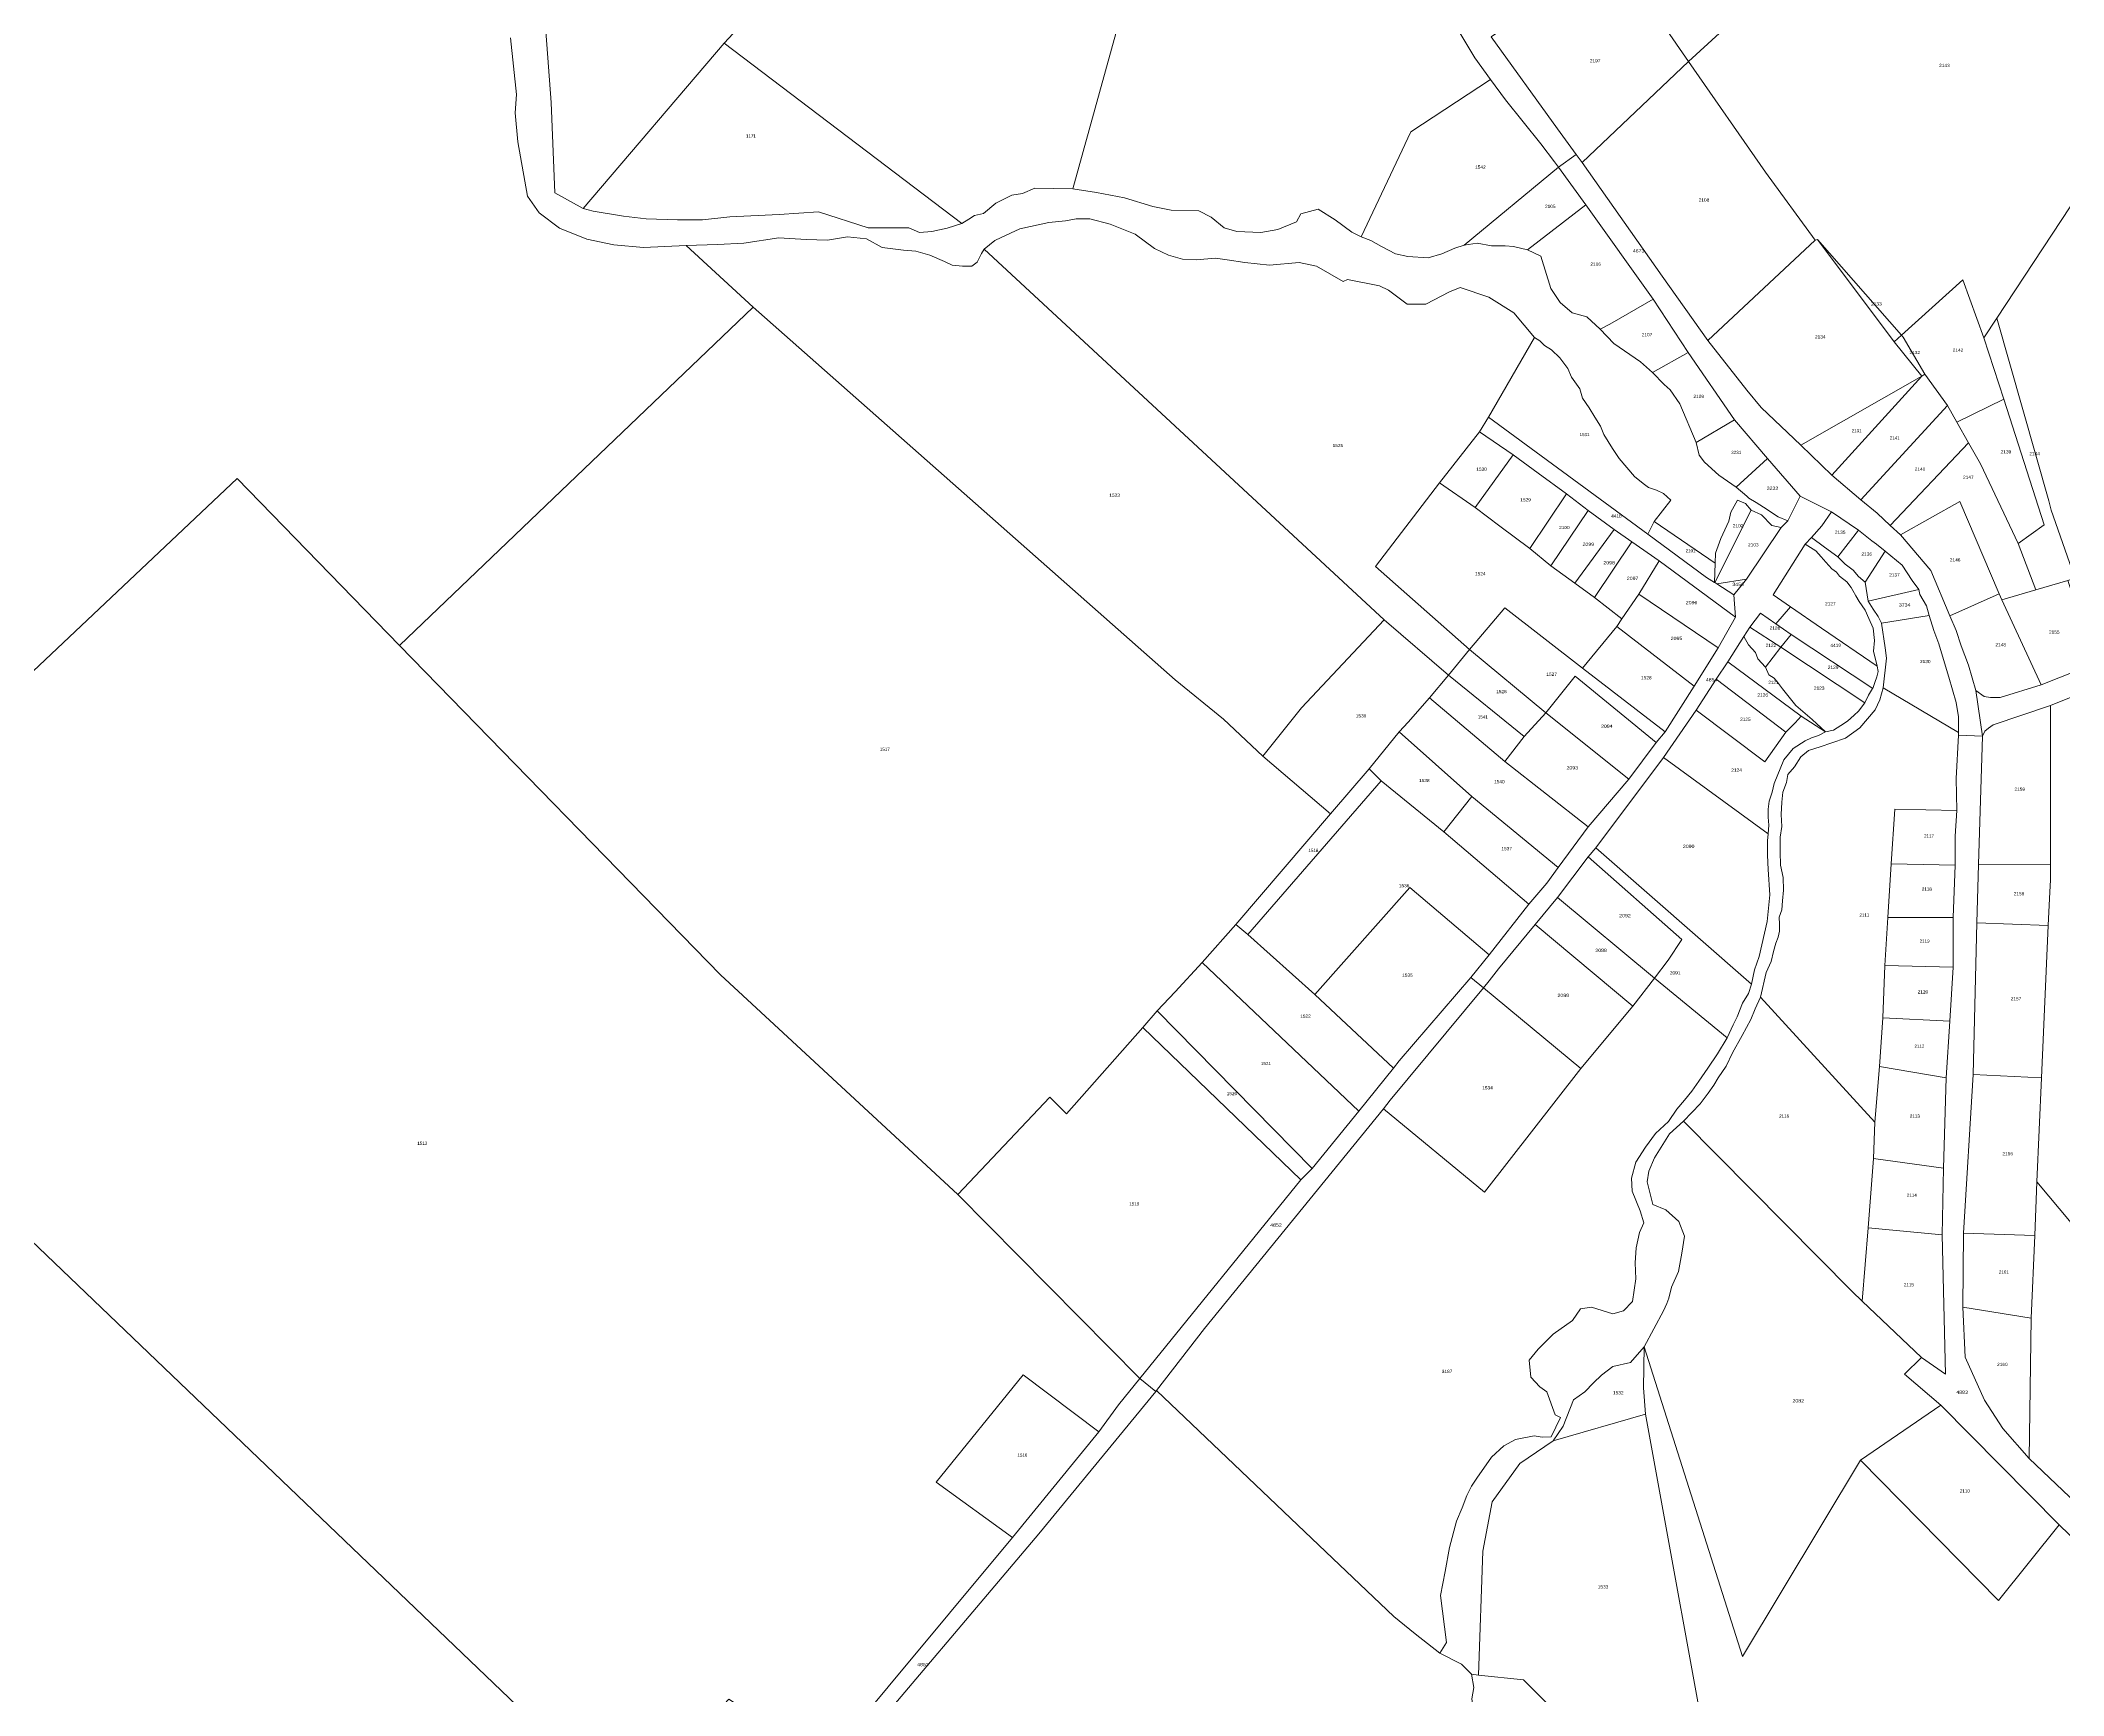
# Model space of a CAD drawing. Header units: metres. Extents: x 208626 to 229755, y 5040476 to 5064226.
# Drawn here: x 219358 to 220233, y 5054323 to 5055039 of the extents above; entities that cross this region are included whole.
import ezdxf

# ---------------------------------------------------------------- set-up
doc = ezdxf.new("R2010")
doc.units = ezdxf.units.M
doc.header["$LTSCALE"] = 0.56
doc.layers.add('6', color=7, linetype='Continuous', lineweight=13)
doc.layers.add('61', color=7, linetype='Continuous')

msp = doc.modelspace()

# ---------------------------------------------------------------- linework, layer by layer
at = {"layer": '6'}
for points in [[(219872.6367, 5055270.4928), (219897.0542, 5055294.3711), (219903.0722, 5055300.2562), (220057.9053, 5055453.2861), (220058.005, 5055453.179), (220060.0847, 5055451.4992), (220164.3171, 5055350.5382), (220290.2986, 5055231.1709), (220263.455, 5055206.2447), (220070.7139, 5055029.966), (220038.7291, 5055076.4217), (220007.0791, 5055119.7323), (219977.9278, 5055161.377), (219947.2326, 5055206.4182), (219896.6441, 5055171.2353), (219889.7806, 5055178.6475), (219920.7232, 5055205.5957), (219894.9333, 5055239.7177), (219890.8207, 5055246.2519)], [(219653.4819, 5055037.7944), (219680.3893, 5055066.7774), (219771.049, 5055164.4304), (219785.3729, 5055179.7774), (219795.1341, 5055190.2112), (219802.301, 5055197.3781), (219818.5276, 5055209.8445), (219829.1763, 5055195.6489), (219839.1051, 5055182.4131), (219864.3699, 5055198.1077), (219882.1535, 5055172.4071), (219803.5188, 5055115.3448), (219832.6459, 5055077.1557), (219804.3732, 5054974.8094), (219787.9643, 5054975.0405), (219782.6487, 5054972.7294), (219778.0265, 5054972.0361), (219770.9949, 5054968.6453), (219765.7775, 5054964.1783), (219761.8486, 5054963.2538), (219759.3064, 5054961.636), (219756.302, 5054959.7871)], [(220070.7139, 5055029.966), (220263.455, 5055206.2447), (220287.6336, 5055045.6915), (220204.172, 5054918.8352), (220198.5301, 5054910.2599), (220189.5021, 5054935.4039), (220162.9537, 5054911.391), (220126.625, 5054952.9095), (220125.5676, 5054952.557), (220104.058, 5054982.069)], [(219565.5426, 5055076.4091), (219616.1819, 5055117.6322), (219629.5636, 5055128.3375), (219635.6097, 5055121.0144), (219680.3893, 5055066.7774), (219653.4819, 5055037.7944), (219592.4681, 5054966.3308), (219580.2427, 5054973.1104), (219578.7133, 5055012.1083), (219576.4193, 5055043.0773)], [(219985.4238, 5055040.6073), (220038.7291, 5055076.4217), (220070.7139, 5055029.966), (220024.6764, 5054986.1829), (220022.1053, 5054989.7132), (220014.0703, 5055000.7457)], [(219592.4681, 5054966.3308), (219653.4819, 5055037.7944), (219756.302, 5054959.7871), (219750.0619, 5054957.7071), (219743.3597, 5054956.3205), (219738.0441, 5054955.8582), (219733.4219, 5054957.9382), (219715.8574, 5054957.9382), (219694.3428, 5054964.7939), (219677.2754, 5054963.7272), (219655.9411, 5054962.6605), (219644.2127, 5054961.4049), (219633.3504, 5054961.4049), (219619.7148, 5054961.8671), (219610.0081, 5054963.0227), (219596.8348, 5054965.1027)], [(220204.172, 5054918.8352), (220287.6336, 5055045.6915), (220291.6341, 5055025.6916), (220325.6365, 5054917.6924), (220333.637, 5054895.6926), (220335.233, 5054890.5503), (220264.0151, 5054865.904), (220279.3352, 5054823.9536), (220263.1767, 5054818.5585), (220236.5262, 5054810.2047), (220227.6392, 5054835.691), (220226.6392, 5054839.691)], [(220024.6764, 5054986.1829), (220070.7139, 5055029.966), (220104.058, 5054982.069), (220125.5676, 5054952.557), (220079.1571, 5054909.1847), (220059.3592, 5054936.9918)], [(219929.1736, 5054954.0093), (219950.5981, 5054999.4145), (219985.1268, 5055022.1585), (219991.5462, 5055013.3462), (220006.9061, 5054994.244), (220012.8247, 5054986.532), (220014.4914, 5054984.2213), (219973.7488, 5054950.4754), (219969.6336, 5054949.1037), (219964.0819, 5054946.7005), (219958.0626, 5054944.996), (219949.2804, 5054945.4582), (219943.9648, 5054946.6138), (219937.9559, 5054949.8493), (219933.3337, 5054952.3916)], [(219973.7488, 5054950.4754), (220014.4914, 5054984.2213), (220026.3164, 5054967.8269), (220001.0494, 5054948.4627), (219995.0107, 5054949.7895), (219991.3983, 5054950.093), (219985.5649, 5054950.0804), (219979.3249, 5054951.236)], [(220001.0494, 5054948.4627), (220026.3164, 5054967.8269), (220055.5132, 5054927.1032), (220036.6359, 5054916.2571), (220032.4806, 5054914.027), (220026.7029, 5054919.3426), (220020.4628, 5054921.1915), (220015.1473, 5054925.5826), (220011.2184, 5054931.5915), (220006.8896, 5054945.5931)], [(219766.0087, 5054948.6938), (219770.6309, 5054952.3916), (219773.4042, 5054953.7782), (219781.4932, 5054957.476), (219793.9732, 5054960.2494), (219801.2126, 5054961.0104), (219805.7599, 5054961.8671), (219811.7688, 5054961.8671), (219820.5511, 5054959.556), (219831.4133, 5054955.1649), (219839.7333, 5054948.9249), (219845.7423, 5054946.1515), (219851.7512, 5054944.3026), (219857.7357, 5054944.0195), (219866.0801, 5054944.7649), (219871.1646, 5054944.0715), (219878.7913, 5054942.916), (219889.4224, 5054941.7604), (219902.3647, 5054942.916), (219909.7602, 5054941.2982), (219921.3105, 5054934.637), (219923.1647, 5054935.5204), (219937.0314, 5054932.7471), (219940.9603, 5054930.8982), (219949.0493, 5054924.8892), (219957.1382, 5054924.8892), (219967.3071, 5054930.2048), (219971.9293, 5054932.0537), (219984.4094, 5054927.8937), (219995.1557, 5054921.0587), (220004.1655, 5054910.4404), (219984.1783, 5054875.8935), (219980.2942, 5054869.6444), (219962.9428, 5054847.5495), (219935.3487, 5054811.3322), (219976.0501, 5054775.4598), (219966.9663, 5054764.3175), (219939.1429, 5054788.2221)], [(219637.0482, 5054950.3116), (219650.692, 5054950.7307), (219662.0083, 5054951.236), (219677.1965, 5054953.5206), (219689.0484, 5054952.8538), (219698.2929, 5054952.6227), (219706.844, 5054954.0093), (219715.164, 5054953.0849), (219721.8357, 5054949.3357), (219731.1012, 5054948.3035), (219736.4263, 5054947.7693), (219742.4352, 5054946.1515), (219748.9064, 5054943.3782), (219752.1419, 5054941.7604), (219756.6418, 5054941.3862), (219760.6931, 5054941.2982), (219763.027, 5054942.9825), (219764.8531, 5054946.8449), (219766.0087, 5054948.6938), (219939.1429, 5054788.2221), (219903.2979, 5054750.1853), (219886.626, 5054729.2485), (219869.5892, 5054745.2119), (219848.6294, 5054762.2047), (219666.0253, 5054923.6064)], [(220079.1571, 5054909.1847), (220125.5676, 5054952.557), (220126.625, 5054952.9095), (220159.7535, 5054908.5052), (220171.7419, 5054893.6935), (220119.377, 5054863.8395), (220102.233, 5054880.1545), (220096.0364, 5054887.6802)], [(220126.625, 5054952.9095), (220162.9537, 5054911.391), (220159.7535, 5054908.5052)], [(220162.9537, 5054911.391), (220189.5021, 5054935.4039), (220198.5301, 5054910.2599), (220207.1734, 5054883.6987), (220186.8815, 5054873.8237), (220182.7978, 5054881.0801), (220172.9632, 5054894.5072), (220163.635, 5054910.6124)], [(220032.4806, 5054914.027), (220036.6359, 5054916.2571), (220055.5132, 5054927.1032), (220070.5496, 5054903.8918), (220055.1082, 5054895.2987), (220050.0451, 5054899.9292), (220038.4896, 5054907.787)], [(219513.1167, 5054777.1482), (219666.0253, 5054923.6064), (219848.6294, 5054762.2047), (219869.5892, 5054745.2119), (219886.626, 5054729.2485), (219915.9125, 5054704.2566), (219874.8576, 5054656.3399), (219860.3177, 5054639.8613), (219848.6858, 5054627.26), (219840.9311, 5054619.0208), (219834.6305, 5054611.7508), (219801.6734, 5054574.4317), (219794.4034, 5054581.7017), (219754.6161, 5054539.452), (219651.9313, 5054634.5305)], [(220198.5301, 5054910.2599), (220204.172, 5054918.8352), (220226.6392, 5054839.691), (220227.6392, 5054835.691), (220236.5262, 5054810.2047), (220237.8978, 5054806.271), (220236.5251, 5054805.8368), (220234.8237, 5054805.3166), (220221.0133, 5054801.2895), (220213.3073, 5054821.2629), (220224.6597, 5054829.3337), (220207.1734, 5054883.6987)], [(219984.1783, 5054875.8935), (220004.1655, 5054910.4404), (220006.365, 5054908.9425), (220008.4143, 5054907.0469), (220011.4897, 5054905.1248), (220015.1417, 5054901.665), (220018.6016, 5054897.0519), (220020.1393, 5054893.2076), (220023.7913, 5054888.2101), (220024.9446, 5054884.1737), (220027.8277, 5054879.945), (220030.2112, 5054875.9662), (220032.633, 5054872.0643), (220034.1707, 5054868.4123), (220037.8227, 5054862.4537), (220040.8007, 5054858.0979), (220044.0362, 5054854.169), (220047.4333, 5054850.3444), (220051.0854, 5054847.269), (220053.3919, 5054845.5391), (220056.9074, 5054844.4075), (220059.9917, 5054842.8653), (220063.076, 5054840.0381), (220055.8907, 5054830.7388), (220053.2191, 5054825.3523)], [(220159.7535, 5054908.5052), (220162.9537, 5054911.391), (220163.635, 5054910.6124), (220172.9632, 5054894.5072), (220171.7419, 5054893.6935)], [(220055.1082, 5054895.2987), (220070.5496, 5054903.8918), (220090.6353, 5054874.7553), (220074.1281, 5054864.9696), (220066.9314, 5054881.6763), (220062.819, 5054887.8449), (220060.2487, 5054890.1582)], [(220119.377, 5054863.8395), (220171.7419, 5054893.6935), (220132.8237, 5054850.8436)], [(220132.8237, 5054850.8436), (220171.7419, 5054893.6935), (220172.9632, 5054894.5072), (220182.7978, 5054881.0801), (220145.3568, 5054840.2116)], [(220145.3568, 5054840.2116), (220182.7978, 5054881.0801), (220186.8815, 5054873.8237), (220191.9013, 5054864.904), (220158.0208, 5054829.0062), (220152.3178, 5054834.451)], [(220186.8815, 5054873.8237), (220207.1734, 5054883.6987), (220224.6597, 5054829.3337), (220213.3073, 5054821.2629), (220197.0323, 5054855.7868), (220191.9013, 5054864.904)], [(219980.2942, 5054869.6444), (219984.1783, 5054875.8935), (220053.2191, 5054825.3523), (220078.5785, 5054806.5537), (220081.9947, 5054804.4096), (220082.091, 5054804.3487), (220082.9437, 5054803.7704), (220090.3957, 5054799.1037), (220091.0454, 5054789.4416), (220057.979, 5054813.8401), (220046.2673, 5054822.0669), (220038.5923, 5054827.2872), (220027.3892, 5054835.5728), (220017.9175, 5054842.7989), (220005.6363, 5054851.6609), (219994.8687, 5054859.6244)], [(220074.1281, 5054864.9696), (220090.6353, 5054874.7553), (220104.9316, 5054858.1017), (220091.3489, 5054845.6926), (220083.8951, 5054850.8332), (220077.7265, 5054856.4877), (220075.4133, 5054859.572)], [(219962.9428, 5054847.5495), (219980.2942, 5054869.6444), (219994.8687, 5054859.6244), (219978.4974, 5054836.8491)], [(220158.0208, 5054829.0062), (220191.9013, 5054864.904), (220197.0323, 5054855.7868), (220213.3073, 5054821.2629), (220221.0133, 5054801.2895), (220206.3662, 5054796.8433), (220205.082, 5054799.5467), (220188.1032, 5054839.447), (220162.5279, 5054825.0891)], [(219978.4974, 5054836.8491), (219994.8687, 5054859.6244), (220005.6363, 5054851.6609), (220017.9175, 5054842.7989), (220002.156, 5054819.089), (219989.1535, 5054828.722)], [(220091.3489, 5054845.6926), (220104.9316, 5054858.1017), (220119.0172, 5054841.738), (220113.6997, 5054831.1029), (220109.5978, 5054832.8413), (220103.1721, 5054836.9537), (220100.0878, 5054839.01), (220096.8608, 5054840.8517), (220095.9746, 5054841.738)], [(219224.4469, 5054643.2515), (219442.7586, 5054849.4079), (219513.1167, 5054777.1482), (219651.9313, 5054634.5305), (219754.6161, 5054539.452), (219833.328, 5054459.84), (219824.0926, 5054448.5131), (219815.5965, 5054436.7805), (219782.8261, 5054461.4595), (219745.2008, 5054414.9336), (219778.3362, 5054391.0341), (219697.1706, 5054293.6453), (219655.4832, 5054321.0427), (219651.4338, 5054316.6892), (219635.9062, 5054299.7066), (219611.4775, 5054272.7618)], [(219935.3487, 5054811.3322), (219962.9428, 5054847.5495), (219978.4974, 5054836.8491), (219989.1535, 5054828.722), (220002.156, 5054819.089), (220011.2326, 5054811.6771), (220021.5804, 5054804.0887), (220030.1381, 5054797.9065), (220041.848, 5054788.6618), (220039.6745, 5054785.3543), (220024.907, 5054767.3731), (219991.2268, 5054793.396), (219976.0501, 5054775.4598)], [(219976.6261, 5054633.3968), (219984.5635, 5054643.2315), (220001.7095, 5054665.1184), (220009.4737, 5054674.3302), (220014.4126, 5054681.0386), (220027.3683, 5054698.6186), (220044.9745, 5054719.3461), (220056.7805, 5054735.0826), (220060.628, 5054739.7734), (220073.1817, 5054759.5205), (220083.5556, 5054776.1396), (220091.0454, 5054789.4416), (220090.3957, 5054799.1037), (220095.8378, 5054805.8614), (220110.8829, 5054828.2149), (220113.6997, 5054831.1029), (220119.0172, 5054841.738), (220132.5521, 5054834.9867), (220128.3921, 5054828.9778), (220124.0009, 5054823.8934), (220121.1483, 5054820.9698), (220107.4181, 5054799.0726), (220114.8018, 5054793.9361), (220108.5668, 5054786.5558), (220101.8551, 5054791.1887), (220097.2492, 5054785.0036), (220094.7488, 5054781.0557), (220087.7742, 5054770.0015), (220082.6587, 5054762.5093), (220073.9886, 5054749.0961), (220059.8742, 5054728.7279), (220030.6609, 5054689.5955), (220027.3406, 5054685.7099), (220014.0796, 5054668.0135), (220004.3414, 5054656.3013), (219988.5884, 5054637.2245), (219984.4789, 5054631.9577), (219981.996, 5054628.9556)], [(220002.156, 5054819.089), (220017.9175, 5054842.7989), (220027.3892, 5054835.5728), (220011.2326, 5054811.6771)], [(220081.9947, 5054804.4096), (220082.2467, 5054812.8312), (220082.3568, 5054817.066), (220084.6861, 5054823.5182), (220088.171, 5054830.9526), (220089.028, 5054834.7944), (220091.8882, 5054840.0134), (220095.3731, 5054838.6194), (220097.8505, 5054835.7747), (220082.091, 5054804.3487)], [(220162.5279, 5054825.0891), (220188.1032, 5054839.447), (220205.082, 5054799.5467), (220183.7362, 5054789.989), (220175.6585, 5054809.6459)], [(220011.2326, 5054811.6771), (220027.3892, 5054835.5728), (220038.5923, 5054827.2872), (220021.5804, 5054804.0887)], [(220053.2191, 5054825.3523), (220055.8907, 5054830.7388), (220082.2467, 5054812.8312), (220081.9947, 5054804.4096), (220078.5785, 5054806.5537)], [(220082.091, 5054804.3487), (220097.8505, 5054835.7747), (220102.3429, 5054833.7405), (220106.7571, 5054829.094), (220110.8829, 5054828.2149), (220095.8378, 5054805.8614), (220082.9437, 5054803.7704)], [(220124.0009, 5054823.8934), (220128.3921, 5054828.9778), (220132.5521, 5054834.9867), (220144.3354, 5054827.0594), (220135.3254, 5054815.5733), (220129.5476, 5054819.7333)], [(220021.5804, 5054804.0887), (220038.5923, 5054827.2872), (220046.2673, 5054822.0669), (220030.1381, 5054797.9065)], [(220030.1381, 5054797.9065), (220046.2673, 5054822.0669), (220057.979, 5054813.8401), (220049.2245, 5054799.2944), (220041.848, 5054788.6618)], [(220107.4181, 5054799.0726), (220121.1483, 5054820.9698), (220125.8439, 5054818.1525), (220128.1171, 5054815.5083), (220130.2264, 5054813.1439), (220132.7307, 5054810.3265), (220134.7719, 5054808.8535), (220136.1029, 5054807.0789), (220139.3045, 5054804.6918), (220141.1827, 5054802.1875), (220141.8088, 5054800.9354), (220143.2013, 5054798.6494), (220144.6261, 5054796.2398), (220147.1304, 5054792.4834), (220148.7299, 5054788.7644), (220150.5788, 5054784.6043), (220151.1564, 5054779.2631), (220150.8099, 5054774.6665), (220152.4277, 5054768.1954), (220128.3062, 5054784.6088), (220114.8018, 5054793.9361)], [(220135.3254, 5054815.5733), (220144.3354, 5054827.0594), (220150.0697, 5054822.4837), (220152.0429, 5054820.9394), (220155.7864, 5054817.9104), (220147.1121, 5054804.48), (220144.3388, 5054807.0222), (220142.0277, 5054809.7955), (220138.561, 5054812.3378)], [(220049.2245, 5054799.2944), (220057.979, 5054813.8401), (220091.0454, 5054789.4416), (220083.5556, 5054776.1396)], [(220147.1121, 5054804.48), (220155.7864, 5054817.9104), (220163.1917, 5054811.9184), (220167.4779, 5054805.3179), (220170.3947, 5054801.3198), (220148.4921, 5054796.3637)], [(220082.9437, 5054803.7704), (220095.8378, 5054805.8614), (220090.3957, 5054799.1037)], [(220206.3662, 5054796.8433), (220221.0133, 5054801.2895), (220234.8237, 5054805.3166), (220247.0144, 5054769.4635), (220223.3343, 5054760.071)], [(219976.0501, 5054775.4598), (219991.2268, 5054793.396), (220024.907, 5054767.3731), (220060.628, 5054739.7734), (220056.7805, 5054735.0826), (220021.6449, 5054763.8665), (220008.9661, 5054747.9632)], [(220039.6745, 5054785.3543), (220041.848, 5054788.6618), (220049.2245, 5054799.2944), (220083.5556, 5054776.1396), (220073.1817, 5054759.5205)], [(220108.5668, 5054786.5558), (220114.8018, 5054793.9361), (220128.3062, 5054784.6088), (220152.4277, 5054768.1954), (220152.7833, 5054765.922), (220152.2569, 5054763.5532), (220151.3357, 5054761.1845), (220150.4238, 5054758.5789), (220115.0982, 5054781.9454)], [(220148.4921, 5054796.3637), (220170.3947, 5054801.3198), (220170.7586, 5054799.2706), (220173.6423, 5054794.3271), (220174.8456, 5054790.151), (220154.2024, 5054786.8679), (220152.8087, 5054789.649), (220150.5704, 5054792.8465)], [(220183.7362, 5054789.989), (220205.082, 5054799.5467), (220206.3662, 5054796.8433), (220223.3343, 5054760.071), (220205.5834, 5054754.5598), (220201.4234, 5054754.5598), (220198.6501, 5054755.022), (220195.0825, 5054757.6465), (220191.9138, 5054768.6853), (220188.7027, 5054777.0353), (220186.5287, 5054783.5574)], [(219886.626, 5054729.2485), (219903.2979, 5054750.1853), (219939.1429, 5054788.2221), (219966.9663, 5054764.3175), (219958.7419, 5054754.4503), (219949.4026, 5054744.0122), (219945.5594, 5054739.7169), (219932.5893, 5054723.7208), (219915.9125, 5054704.2566)], [(220024.907, 5054767.3731), (220039.6745, 5054785.3543), (220073.1817, 5054759.5205), (220060.628, 5054739.7734)], [(220094.7488, 5054781.0557), (220097.2492, 5054785.0036), (220110.6607, 5054776.3745), (220104.0524, 5054767.7683), (220100.7409, 5054771.3977), (220099.7967, 5054774.0729), (220096.6493, 5054777.3777)], [(220097.2492, 5054785.0036), (220101.8551, 5054791.1887), (220108.5668, 5054786.5558), (220115.0982, 5054781.9454), (220110.6607, 5054776.3745)], [(220154.2024, 5054786.8679), (220174.8456, 5054790.151), (220176.9256, 5054783.6799), (220179.083, 5054777.8186), (220180.6234, 5054772.5865), (220183.4164, 5054763.3738), (220186.5198, 5054752.507), (220187.5567, 5054746.2398), (220187.5567, 5054739.5375), (220154.8977, 5054758.8709), (220156.4629, 5054771.7055), (220155.8368, 5054776.088)], [(219966.9663, 5054764.3175), (219976.0501, 5054775.4598), (220008.9661, 5054747.9632), (219999.7016, 5054737.7859)], [(220087.7742, 5054770.0015), (220094.7488, 5054781.0557), (220096.6493, 5054777.3777), (220099.7967, 5054774.0729), (220100.7409, 5054771.3977), (220104.0524, 5054767.7683), (220105.5504, 5054764.425), (220107.7984, 5054762.9274), (220109.7194, 5054760.6222), (220111.4483, 5054758.317), (220113.7535, 5054755.4354), (220117.2113, 5054751.2092), (220124.2321, 5054745.0842), (220130.0099, 5054739.7686), (220119.5165, 5054746.5988)], [(220104.0524, 5054767.7683), (220110.6607, 5054776.3745), (220146.993, 5054752.3675), (220144.3388, 5054748.782), (220142.4899, 5054746.9331), (220139.4854, 5054744.3909), (220136.7121, 5054742.542), (220133.4765, 5054740.462), (220130.0099, 5054739.7686), (220124.2321, 5054745.0842), (220117.2113, 5054751.2092), (220113.7535, 5054755.4354), (220111.4483, 5054758.317), (220109.7194, 5054760.6222), (220107.7984, 5054762.9274), (220105.5504, 5054764.425)], [(220110.6607, 5054776.3745), (220115.0982, 5054781.9454), (220150.4238, 5054758.5789), (220150.4145, 5054758.5525), (220148.5722, 5054755.6574), (220146.993, 5054752.3675)], [(220082.6587, 5054762.5093), (220087.7742, 5054770.0015), (220119.5165, 5054746.5988), (220116.8271, 5054743.7173), (220112.793, 5054739.6832)], [(219958.7419, 5054754.4503), (219966.9663, 5054764.3175), (219999.7016, 5054737.7859), (219991.3104, 5054726.9221)], [(220008.9661, 5054747.9632), (220021.6449, 5054763.8665), (220056.7805, 5054735.0826), (220044.9745, 5054719.3461)], [(220073.9886, 5054749.0961), (220082.6587, 5054762.5093), (220112.793, 5054739.6832), (220103.7642, 5054726.8124)], [(219945.5594, 5054739.7169), (219949.4026, 5054744.0122), (219958.7419, 5054754.4503), (219991.3104, 5054726.9221), (220027.3683, 5054698.6186), (220014.4126, 5054681.0386), (219976.9647, 5054711.8011)], [(220059.8742, 5054728.7279), (220073.9886, 5054749.0961), (220103.7642, 5054726.8124), (220112.793, 5054739.6832), (220116.8271, 5054743.7173), (220119.5165, 5054746.5988), (220130.0099, 5054739.7686), (220127.0054, 5054738.1509), (220123.9635, 5054737.1022), (220121.2454, 5054735.8411), (220116.0587, 5054732.5754), (220112.0246, 5054727.5808), (220107.7984, 5054717.3994), (220106.8987, 5054713.653), (220105.6853, 5054709.7154), (220105.2809, 5054706.2574), (220105.2809, 5054702.7907), (220105.512, 5054699.3241), (220105.2809, 5054695.6263)], [(220196.1763, 5054682.2943), (220197.9567, 5054737.9197), (220198.8812, 5054739.9998), (220200.499, 5054741.3864), (220202.579, 5054742.7731), (220227.3793, 5054751.1328), (220227.3793, 5054682.2165)], [(219991.3104, 5054726.9221), (219999.7016, 5054737.7859), (220008.9661, 5054747.9632), (220044.9745, 5054719.3461), (220027.3683, 5054698.6186)], [(219932.5893, 5054723.7208), (219945.5594, 5054739.7169), (219976.9647, 5054711.8011), (219964.8188, 5054696.4464), (219937.7632, 5054718.5469)], [(219874.8576, 5054656.3399), (219915.9125, 5054704.2566), (219932.5893, 5054723.7208), (219937.7632, 5054718.5469), (219880.0348, 5054652.0922)], [(220030.6609, 5054689.5955), (220059.8742, 5054728.7279), (220105.2809, 5054695.6263), (220104.9558, 5054692.5848), (220104.9713, 5054686.3364), (220105.2809, 5054680.1418), (220105.9742, 5054669.2795), (220104.8187, 5054657.7239), (220101.352, 5054642.4705), (220099.272, 5054636.6927), (220098.0316, 5054630.5617)], [(219880.0348, 5054652.0922), (219937.7632, 5054718.5469), (219964.8188, 5054696.4464), (220001.7095, 5054665.1184), (219984.5635, 5054643.2315), (219950.1806, 5054672.3267), (219909.1343, 5054626.1066)], [(219964.8188, 5054696.4464), (219976.9647, 5054711.8011), (220014.4126, 5054681.0386), (220009.4737, 5054674.3302), (220001.7095, 5054665.1184)], [(220158.4395, 5054682.5593), (220159.9438, 5054706.3264), (220186.835, 5054705.6754), (220186.1534, 5054694.6774), (220186.1534, 5054682.0355)], [(220027.3406, 5054685.7099), (220030.6609, 5054689.5955), (220098.0316, 5054630.5617), (220096.7464, 5054626.4493), (220094.1762, 5054622.3369), (220091.863, 5054616.4253), (220090.0275, 5054612.8882), (220087.4853, 5054607.3415), (220056.0863, 5054633.0901), (220061.8965, 5054640.9658), (220067.904, 5054649.8375)], [(220014.0796, 5054668.0135), (220027.3406, 5054685.7099), (220067.904, 5054649.8375), (220061.8965, 5054640.9658), (220056.0863, 5054633.0901)], [(220156.9778, 5054659.4642), (220158.4395, 5054682.5593), (220186.1534, 5054682.0355), (220185.2134, 5054659.423)], [(220195.5359, 5054657.1322), (220196.1763, 5054682.2943), (220227.3793, 5054682.2165), (220227.3793, 5054675.5976), (220227.0782, 5054670.5755), (220226.4184, 5054655.8965)], [(219909.1343, 5054626.1066), (219950.1806, 5054672.3267), (219984.5635, 5054643.2315), (219976.6261, 5054633.3968), (219945.6154, 5054597.3692), (219943.1017, 5054594.241)], [(220004.3414, 5054656.3013), (220014.0796, 5054668.0135), (220056.0863, 5054633.0901), (220046.5865, 5054620.957)], [(219860.3177, 5054639.8613), (219874.8576, 5054656.3399), (219880.0348, 5054652.0922), (219909.1343, 5054626.1066), (219943.1017, 5054594.241), (219928.1268, 5054575.6056)], [(219981.996, 5054628.9556), (219984.4789, 5054631.9577), (219988.5884, 5054637.2245), (220004.3414, 5054656.3013), (220046.5865, 5054620.957), (220024.187, 5054594.0243)], [(220155.6581, 5054638.6131), (220156.9778, 5054659.4642), (220185.2134, 5054659.423), (220185.2014, 5054637.9139)], [(220193.8635, 5054591.4278), (220195.5359, 5054657.1322), (220226.4184, 5054655.8965), (220223.4574, 5054590.0145)], [(218841.924, 5054266.9713), (218856.6624, 5054277.6704), (219224.4469, 5054643.2515), (219611.4775, 5054272.7618), (219622.3006, 5054261.6084), (219648.5079, 5054236.1123), (219554.2424, 5054119.1907), (219496.8221, 5054052.4752), (219482.3638, 5054035.8749), (219472.402, 5054028.4581), (219442.6653, 5054004.6804), (219414.0586, 5053984.7006), (219387.3178, 5053965.2527), (219287.6634, 5053896.3499), (219208.6401, 5053846.315), (218944.605, 5054106.4585), (218889.8102, 5054157.0265), (218869.0696, 5054192.6161), (218855.3858, 5054227.1503)], [(219840.9311, 5054619.0208), (219848.6858, 5054627.26), (219860.3177, 5054639.8613), (219928.1268, 5054575.6056), (219907.9178, 5054550.733)], [(220154.7914, 5054615.9383), (220155.6581, 5054638.6131), (220185.2014, 5054637.9139), (220183.804, 5054614.4976)], [(219833.328, 5054459.84), (219902.9681, 5054545.8366), (219907.9178, 5054550.733), (219928.1268, 5054575.6056), (219943.1017, 5054594.241), (219945.6154, 5054597.3692), (219976.6261, 5054633.3968), (219981.996, 5054628.9556), (219941.7291, 5054580.2692), (219938.7754, 5054576.6449), (219861.2816, 5054481.5559), (219840.5074, 5054454.6183), (219840.2156, 5054454.2624)], [(219938.7754, 5054576.6449), (219941.7291, 5054580.2692), (219981.996, 5054628.9556), (220024.187, 5054594.0243), (219982.4529, 5054540.5053)], [(219834.6305, 5054611.7508), (219840.9311, 5054619.0208), (219907.9178, 5054550.733), (219902.9681, 5054545.8366)], [(220068.5341, 5054571.2881), (220075.7467, 5054578.685), (220079.2117, 5054583.305), (220081.7075, 5054586.7726), (220083.5809, 5054589.9851), (220087.0786, 5054595.0374), (220089.7991, 5054600.8669), (220093.9564, 5054608.266), (220097.6542, 5054615.1993), (220099.5149, 5054619.91), (220101.8467, 5054624.9623), (220151.3631, 5054570.7511), (220150.7307, 5054555.0397), (220148.469, 5054525.0253), (220145.9309, 5054493.348), (220141.5842, 5054497.4858)], [(219754.6161, 5054539.452), (219794.4034, 5054581.7017), (219801.6734, 5054574.4317), (219834.6305, 5054611.7508), (219902.9681, 5054545.8366), (219833.328, 5054459.84)], [(220153.3911, 5054594.9457), (220154.7914, 5054615.9383), (220183.804, 5054614.4976), (220182.2754, 5054590.0049)], [(220150.7307, 5054555.0397), (220151.3631, 5054570.7511), (220153.3911, 5054594.9457), (220182.2754, 5054590.0049), (220181.1352, 5054550.859)], [(220189.6628, 5054522.7593), (220193.8635, 5054591.4278), (220223.4574, 5054590.0145), (220221.4372, 5054545.0402), (220220.5344, 5054521.8264)], [(220051.6259, 5054473.5724), (220059.96, 5054489.0831), (220061.349, 5054492.3242), (220062.2751, 5054494.6392), (220063.4136, 5054499.4307), (220066.4421, 5054506.2144), (220067.8311, 5054514.0855), (220068.9886, 5054521.4936), (220066.5067, 5054527.865), (220060.9074, 5054532.9235), (220055.3607, 5054535.2346), (220052.8185, 5054544.9413), (220053.5118, 5054549.5636), (220055.9878, 5054555.3966), (220062.5252, 5054565.7414), (220068.5341, 5054571.2881), (220141.5842, 5054497.4858), (220145.9309, 5054493.348), (220171.4836, 5054469.0233), (220164.1964, 5054461.8003), (220179.8795, 5054448.3077), (220145.2127, 5054424.4743), (220094.0463, 5054339.4818)], [(220148.469, 5054525.0253), (220150.7307, 5054555.0397), (220181.1352, 5054550.859), (220180.5465, 5054522.0604)], [(220218.0908, 5054425.2053), (220218.9865, 5054485.9203), (220220.5344, 5054521.8264), (220221.4372, 5054545.0402), (220387.8865, 5054346.1034), (220337.7011, 5054311.5054)], [(220145.9309, 5054493.348), (220148.469, 5054525.0253), (220180.5465, 5054522.0604), (220181.9657, 5054461.7514), (220171.4836, 5054469.0233)], [(220189.4802, 5054490.7436), (220189.6628, 5054522.7593), (220220.5344, 5054521.8264), (220218.9865, 5054485.9203)], [(220189.4802, 5054490.7436), (220218.9865, 5054485.9203), (220218.0908, 5054425.2053), (220206.7796, 5054438.1799), (220198.7953, 5054450.4891), (220190.451, 5054469.1347)], [(220012.1977, 5054432.9113), (220016.4982, 5054439.2277), (220021.0509, 5054450.6067), (220025.9291, 5054454.1262), (220029.6331, 5054458.0617), (220033.1057, 5054461.3028), (220037.9672, 5054465.0068), (220045.6068, 5054466.8588), (220051.6259, 5054473.5724), (220051.2154, 5054455.8851), (220052.0864, 5054444.4276)], [(219745.2008, 5054414.9336), (219782.8261, 5054461.4595), (219815.5965, 5054436.7805), (219778.3362, 5054391.0341)], [(219648.5079, 5054236.1123), (219667.1182, 5054259.1729), (219673.1776, 5054266.7895), (219688.9951, 5054284.4943), (219697.1706, 5054293.6453), (219778.3362, 5054391.0341), (219815.5965, 5054436.7805), (219824.0926, 5054448.5131), (219833.328, 5054459.84), (219840.2156, 5054454.2624), (219789.7039, 5054392.682), (219704.6733, 5054292.2077), (219679.8705, 5054262.9224), (219655.6893, 5054232.7565), (219654.5225, 5054231.2584)], [(219979.8512, 5054331.5295), (219981.8154, 5054385.1327), (219985.8082, 5054406.4275), (219997.7865, 5054423.0641), (220012.1977, 5054432.9113), (220052.0864, 5054444.4276), (220083.1086, 5054273.8557), (220065.3733, 5054271.7001), (220020.0201, 5054308.8072), (219999.405, 5054329.4223)], [(220145.2127, 5054424.4743), (220179.8795, 5054448.3077), (220231.0873, 5054396.508), (220204.7962, 5054363.8074)]]:
    msp.add_lwpolyline(points, close=True, dxfattribs=at)
for points in [[(219963.1966, 5055056.8483), (219978.2886, 5055031.5457), (219985.1268, 5055022.1585), (219950.5981, 5054999.4145), (219929.1736, 5054954.0093), (219925.0136, 5054956.0893), (219917.8492, 5054961.4049), (219910.4536, 5054966.0272), (219903.058, 5054963.9472), (219901.2091, 5054960.4805), (219893.1202, 5054957.2449), (219885.7246, 5054955.8582), (219875.3246, 5054956.3205), (219869.7779, 5054957.9382), (219864.2312, 5054962.5605), (219858.9156, 5054965.3338), (219846.8978, 5054965.5649), (219839.04, 5054967.1827), (219826.7911, 5054970.8805), (219814.5422, 5054973.1916), (219804.3732, 5054974.8094), (219832.6459, 5055077.1557)], [(219985.4238, 5055040.6073), (220014.0703, 5055000.7457), (220022.1053, 5054989.7132), (220014.4914, 5054984.2213), (220012.8247, 5054986.532), (220006.9061, 5054994.244), (219991.5462, 5055013.3462), (219985.1268, 5055022.1585), (219978.2886, 5055031.5457), (219963.1966, 5055056.8483)], [(219561.0124, 5055040.2141), (219563.6393, 5055015.68), (219563.0924, 5055007.6273), (219564.248, 5054995.1473), (219568.3884, 5054971.6553), (219573.4925, 5054964.4094), (219582.3382, 5054957.7055), (219594.0718, 5054953.0601), (219605.8481, 5054950.5427), (219618.6076, 5054949.3357), (219637.0482, 5054950.3116), (219666.0253, 5054923.6064), (219513.1167, 5054777.1482), (219442.7586, 5054849.4079), (219224.4469, 5054643.2515)], [(220014.4914, 5054984.2213), (220022.1053, 5054989.7132), (220024.6764, 5054986.1829), (220059.3592, 5054936.9918), (220079.1571, 5054909.1847), (220096.0364, 5054887.6802), (220102.233, 5054880.1545), (220119.377, 5054863.8395), (220132.8237, 5054850.8436), (220145.3568, 5054840.2116), (220152.3178, 5054834.451), (220158.0208, 5054829.0062), (220162.5279, 5054825.0891), (220175.6585, 5054809.6459), (220183.7362, 5054789.989), (220186.5287, 5054783.5574), (220188.7027, 5054777.0353), (220191.9138, 5054768.6853), (220195.0825, 5054757.6465), (220197.9567, 5054737.9197), (220187.4877, 5054738.2548), (220187.5567, 5054739.5375), (220187.5567, 5054746.2398), (220186.5198, 5054752.507), (220183.4164, 5054763.3738), (220180.6234, 5054772.5865), (220179.083, 5054777.8186), (220176.9256, 5054783.6799), (220174.8456, 5054790.151), (220173.6423, 5054794.3271), (220170.7586, 5054799.2706), (220170.3947, 5054801.3198), (220167.4779, 5054805.3179), (220163.1917, 5054811.9184), (220155.7864, 5054817.9104), (220152.0429, 5054820.9394), (220150.0697, 5054822.4837), (220144.3354, 5054827.0594), (220132.5521, 5054834.9867), (220119.0172, 5054841.738)], [(220119.0172, 5054841.738), (220104.9316, 5054858.1017), (220090.6353, 5054874.7553), (220070.5496, 5054903.8918), (220055.5132, 5054927.1032), (220026.3164, 5054967.8269), (220014.4914, 5054984.2213)], [(220255.7718, 5054762.6316), (220227.3793, 5054751.1328), (220202.579, 5054742.7731), (220200.499, 5054741.3864), (220198.8812, 5054739.9998), (220197.9567, 5054737.9197), (220195.0825, 5054757.6465), (220198.6501, 5054755.022), (220201.4234, 5054754.5598), (220205.5834, 5054754.5598), (220223.3343, 5054760.071), (220247.0144, 5054769.4635)], [(220101.8467, 5054624.9623), (220104.3564, 5054635.5372), (220106.5134, 5054640.3287), (220107.5415, 5054644.6982), (220108.5697, 5054648.2965), (220109.5978, 5054650.8668), (220110.1118, 5054653.437), (220110.1118, 5054656.5214), (220110.0081, 5054659.5508), (220111.1399, 5054662.69), (220111.3969, 5054666.5454), (220111.911, 5054671.1719), (220111.674, 5054676.7052), (220110.5965, 5054681.9907), (220110.3653, 5054687.7685), (220110.3653, 5054694.2396), (220111.174, 5054698.8029), (220110.8276, 5054703.9463), (220111.0587, 5054709.2619), (220111.5209, 5054713.653), (220113.1172, 5054717.8461), (220113.7535, 5054721.2415), (220116.5541, 5054724.6762), (220119.3787, 5054728.9064), (220122.6475, 5054731.7067), (220127.7319, 5054733.241), (220132.7805, 5054734.9966), (220138.6123, 5054737.0401), (220144.8511, 5054741.556), (220151.5033, 5054749.2442), (220153.5833, 5054753.6354), (220154.8977, 5054758.8709), (220187.5567, 5054739.5375), (220187.4877, 5054738.2548), (220186.486, 5054719.6285), (220186.835, 5054705.6754), (220159.9438, 5054706.3264), (220158.4395, 5054682.5593), (220156.9778, 5054659.4642), (220155.6581, 5054638.6131)], [(220387.8865, 5054346.1034), (220221.4372, 5054545.0402), (220223.4574, 5054590.0145), (220226.4184, 5054655.8965), (220227.0782, 5054670.5755), (220227.3793, 5054675.5976), (220227.3793, 5054682.2165), (220227.3793, 5054751.1328), (220255.7718, 5054762.6316)], [(220403.8278, 5054229.5865), (220231.0873, 5054396.508), (220179.8795, 5054448.3077), (220164.1964, 5054461.8003), (220171.4836, 5054469.0233), (220181.9657, 5054461.7514), (220180.5465, 5054522.0604), (220181.1352, 5054550.859), (220182.2754, 5054590.0049), (220183.804, 5054614.4976), (220185.2014, 5054637.9139), (220185.2134, 5054659.423), (220186.1534, 5054682.0355), (220186.1534, 5054694.6774), (220186.835, 5054705.6754), (220186.486, 5054719.6285), (220187.4877, 5054738.2548), (220197.9567, 5054737.9197), (220196.1763, 5054682.2943), (220195.5359, 5054657.1322), (220193.8635, 5054591.4278), (220189.6628, 5054522.7593), (220189.4802, 5054490.7436), (220190.451, 5054469.1347), (220198.7953, 5054450.4891), (220206.7796, 5054438.1799), (220218.0908, 5054425.2053), (220337.7011, 5054311.5054)], [(220155.6581, 5054638.6131), (220154.7914, 5054615.9383), (220153.3911, 5054594.9457), (220151.3631, 5054570.7511), (220101.8467, 5054624.9623)], [(219840.5074, 5054454.6183), (219861.2816, 5054481.5559), (219938.7754, 5054576.6449), (219982.4529, 5054540.5053), (220024.187, 5054594.0243), (220046.5865, 5054620.957), (220056.0863, 5054633.0901), (220087.4853, 5054607.3415), (220083.3253, 5054600.4082), (220079.1652, 5054594.1682), (220075.2363, 5054588.6215), (220072.2319, 5054584.2303), (220068.9963, 5054580.3014), (220065.7608, 5054576.3725), (220062.063, 5054571.057), (220056.5163, 5054565.9725), (220052.1252, 5054559.9636), (220047.9651, 5054553.4925), (220046.1162, 5054546.5591), (220046.3474, 5054541.0124), (220049.814, 5054532.4613), (220051.4269, 5054527.2276), (220049.5424, 5054523.1141), (220048.1534, 5054516.4005), (220047.6904, 5054509.9184), (220047.9219, 5054502.9733), (220046.5328, 5054493.2502), (220042.5973, 5054489.0831), (220037.9672, 5054487.9256), (220028.7071, 5054490.7037), (220024.0771, 5054490.0092), (220020.5845, 5054484.9425), (220012.1375, 5054479.0945), (220005.6399, 5054472.5969), (220001.8511, 5054467.8077), (220002.5473, 5054460.3768), (220006.4828, 5054456.2097), (220009.4924, 5054454.1262), (220013.004, 5054444.2003), (220015.4231, 5054442.9907)], [(220006.076, 5054250.2218), (219998.4529, 5054256.4156), (219994.0061, 5054265.3092), (219988.2888, 5054281.3495), (219986.8595, 5054290.5607), (219984.1596, 5054296.1192), (219979.2364, 5054305.8069), (219977.035, 5054321.1721), (219977.8362, 5054326.0934), (219976.8542, 5054331.8525), (219979.8512, 5054331.5295), (219999.405, 5054329.4223), (220020.0201, 5054308.8072), (220065.3733, 5054271.7001), (220083.1086, 5054273.8557), (220052.0864, 5054444.4276), (220051.2154, 5054455.8851), (220051.6259, 5054473.5724), (220094.0463, 5054339.4818), (220145.2127, 5054424.4743), (220204.7962, 5054363.8074), (220231.0873, 5054396.508), (220403.8278, 5054229.5865)], [(219704.6733, 5054292.2077), (219789.7039, 5054392.682), (219840.2156, 5054454.2624), (219840.5074, 5054454.6183), (219913.7703, 5054384.8005), (219943.1858, 5054356.8858), (219952.5351, 5054349.3856), (219963.103, 5054340.9313), (219963.1346, 5054340.9154), (219972.5715, 5054336.1648), (219976.8542, 5054331.8525), (219977.8362, 5054326.0934), (219977.035, 5054321.1721)], [(220015.4231, 5054442.9907), (220011.2569, 5054434.6584), (220007.4939, 5054434.524), (220003.9788, 5054435.0421), (219995.8453, 5054433.4465), (219990.7925, 5054430.6675), (219985.4871, 5054425.8674), (219979.1711, 5054416.7724), (219976.8974, 5054413.2354), (219974.8763, 5054409.1932), (219972.8552, 5054403.8878), (219970.3288, 5054398.0771), (219967.2971, 5054386.7084), (219965.5286, 5054376.3502), (219963.5075, 5054365.992), (219966.0339, 5054345.5283), (219963.1346, 5054340.9154), (219963.103, 5054340.9313), (219952.5351, 5054349.3856), (219943.1858, 5054356.8858), (219913.7703, 5054384.8005), (219840.5074, 5054454.6183)]]:
    msp.add_lwpolyline(points, dxfattribs=at)

# ---------------------------------------------------------------- texts
at = {"layer": '61'}
for s, width, p in [('2197', 1.1, (220028.0625, 5055029.5)), ('2143', 1.1, (220179.1719, 5055027.5)), ('1171', 0.85, (219662.9922, 5054997)), ('1542', 1.1, (219978.4219, 5054983.5)), ('2105', 1.1, (220008.6406, 5054966.5)), ('2108', 1.1, (220075.125, 5054969.25)), ('2106', 1.1, (220028.2813, 5054941.5)), ('4673', 1.2, (220046.6406, 5054947.25)), ('2133', 1.1, (220149.7774, 5054924.2686)), ('2107', 1.1, (220050.5078, 5054911)), ('2134', 1.1, (220125.4531, 5054910)), ('2132', 1.1, (220166.3594, 5054903.25)), ('2142', 1.1, (220185.0625, 5054904.25)), ('2109', 1.1, (220072.875, 5054884.25)), ('1525', 1.1, (219916.7578, 5054863)), ('1530', 1.1, (219978.9063, 5054852.75)), ('3231', 1.05, (220089.1875, 5054860)), ('2140', 1.1, (220168.625, 5054852.75)), ('2139', 1.1, (220205.7656, 5054860.25)), ('2144', 1.1, (220218.2188, 5054859.5)), ('3232', 1.2, (220104.5859, 5054844.5)), ('2147', 1.1, (220189.5156, 5054849.25)), ('1523', 1.1, (219820.1406, 5054841.5)), ('1529', 1.1, (219997.9609, 5054839.5)), ('2100', 1.1, (220014.7656, 5054827.5)), ('4418', 1.1, (220037.2656, 5054832.5)), ('2102', 1.1, (220089.9219, 5054828.25)), ('2099', 1.2, (220024.9063, 5054820.25)), ('2103', 1.1, (220096.4844, 5054820)), ('2135', 1.1, (220134.0703, 5054825.5)), ('2098', 1.2, (220033.9219, 5054812.25)), ('2136', 1.1, (220145.5625, 5054816)), ('2146', 1.1, (220183.8125, 5054813.5)), ('1524', 1.1, (219978.3594, 5054807.5)), ('2097', 1.2, (220044.0625, 5054805.5)), ('3450', 1.2, (220089.7257, 5054802.9118)), ('2137', 1.1, (220157.5625, 5054807)), ('2096', 1.2, (220069.5703, 5054795)), ('2127', 1.1, (220129.8047, 5054794.5)), ('3734', 1.2, (220161.7656, 5054794)), ('2128', 1.1, (220105.8281, 5054784)), ('2095', 1.2, (220063.0469, 5054779.5)), ('2122', 1.1, (220104.1172, 5054776.5)), ('4419', 1.1, (220132.1406, 5054776.5)), ('2148', 1.1, (220203.5313, 5054776.75)), ('2155', 1.1, (220226.6875, 5054782.25)), ('2129', 1.1, (220131.0313, 5054767)), ('2130', 1.1, (220170.875, 5054769.5)), ('1526', 1.1, (219987.5234, 5054756.5)), ('1527', 1.1, (220009.2266, 5054764)), ('1528', 1.1, (220050.1797, 5054762.5)), ('4854', 1.2, (220078.2602, 5054761.6043)), ('2123', 1.1, (220125, 5054758)), ('2126', 1.1, (220100.5547, 5054755)), ('1539', 1.1, (219926.7969, 5054746)), ('2094', 1.2, (220032.8906, 5054741.5)), ('2125', 1.1, (220093.0703, 5054744.5)), ('2093', 1.2, (220017.9766, 5054723.5)), ('2124', 1.1, (220089.2344, 5054722.5)), ('1538', 1.1, (219954.1172, 5054718)), ('1540', 1.1, (219986.6406, 5054717.5)), ('2159', 1.1, (220211.7813, 5054714.25)), ('1537', 1.1, (219989.7969, 5054688.5)), ('2090', 1.2, (220068.3125, 5054689.5)), ('1536', 1.1, (219945.4141, 5054672.5)), ('2158', 1.1, (220211.4297, 5054669)), ('2092', 1.2, (220040.7656, 5054659.5)), ('2111', 0.85, (220144.7031, 5054659.75)), ('2088', 1.2, (220030.4219, 5054644.5)), ('1535', 1.1, (219946.8438, 5054633.75)), ('2091', 1.1, (220062.6875, 5054634.75)), ('2089', 1.2, (220014.0703, 5054625)), ('2120', 1.1, (220169.8672, 5054626.5)), ('2157', 1.1, (220210.1406, 5054623.5)), ('1522', 1.1, (219902.7344, 5054616)), ('1520', 1.1, (219870.9297, 5054582.5)), ('1534', 1.1, (219981.4844, 5054585)), ('2156', 1.1, (220206.5625, 5054556.5)), ('4852', 1.2, (219889.7772, 5054525.5928)), ('3187', 1.1, (219964, 5054462.25)), ('2160', 1.1, (220204.2344, 5054465.25)), ('1532', 1.1, (220038.0625, 5054453)), ('4883', 1.2, (220186.6193, 5054453.2267)), ('2082', 1.2, (220115.75, 5054449.5)), ('1533', 1.1, (220031.4844, 5054369)), ('4853', 1.2, (219737.0117, 5054335.3338))]:
    msp.add_text(s, height=1.4, dxfattribs=dict(at, width=width)).set_placement(p)
for s, p in [('1531', (220023.625, 5054867.75)), ('2131', (220141.3142, 5054869.4589)), ('2141', (220157.8125, 5054866.25)), ('2101', (220069.4922, 5054817.5)), ('2121', (220105.3281, 5054760.5)), ('1541', (219979.6094, 5054745.5)), ('1517', (219720.8516, 5054731.5)), ('1518', (219906.3125, 5054687.75)), ('2117', (220172.6641, 5054694)), ('2118', (220171.6953, 5054671)), ('2119', (220170.75, 5054648.5)), ('2112', (220168.5, 5054603)), ('1521', (219885.7734, 5054595.5)), ('2116', (220109.9531, 5054572.75)), ('2113', (220166.5, 5054572.75)), ('1513', (219520.7656, 5054561)), ('2114', (220165.1875, 5054538.5)), ('1519', (219828.7969, 5054534.75)), ('2161', (220205, 5054505.25)), ('2115', (220163.9531, 5054499.75)), ('1516', (219780.4063, 5054426)), ('2110', (220188.1563, 5054410.5))]:
    msp.add_text(s, height=1.4, dxfattribs=at).set_placement(p)

doc.saveas('drawing.dxf')
